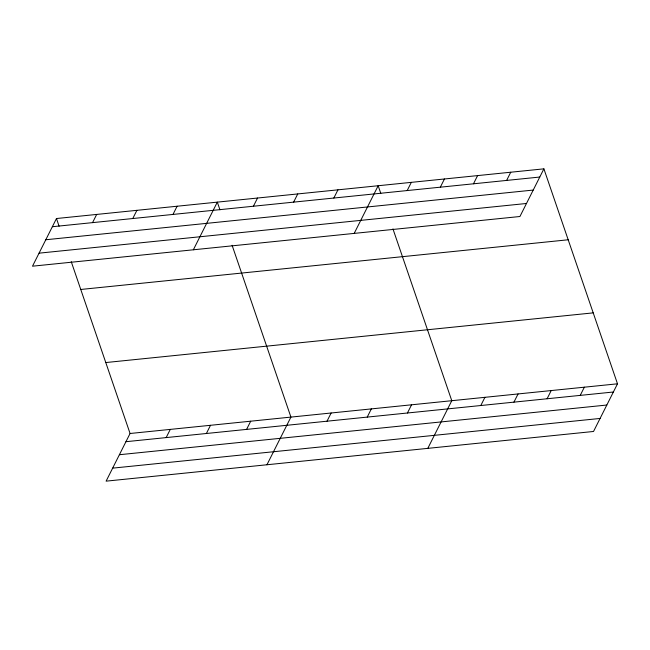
<?xml version="1.0" encoding="UTF-8"?>
<svg xmlns="http://www.w3.org/2000/svg" width="650" height="650" viewBox="0 0 650 650"><rect width="100%" height="100%" fill="white"/><g stroke="black" fill="none" stroke-linecap="round" stroke-linejoin="round"><path stroke-width="0.97" d="M56.469 218.53L32.5 266.191L519.927 216.507L543.896 168.846L56.469 218.53L59.093 226.2M92.56 222.633L96.688 214.427M132.771 218.53L136.898 210.332M172.981 214.435L177.109 206.229M193.351 249.795L217.319 202.134L219.952 209.804M71.24 261.666L130.073 433.493L106.104 481.154L593.531 431.47L617.5 383.809L543.896 168.846M253.411 206.237L257.538 198.031M166.164 437.596L170.284 429.398M293.621 202.134L297.749 193.936M206.375 433.501L210.502 425.295M333.832 198.039L337.959 189.832M246.586 429.398L250.713 421.2M354.201 233.399L378.17 185.737L380.803 193.407M266.955 464.758L290.924 417.097L232.091 245.269M407.192 190.556L411.32 182.357M440.334 187.184L444.462 178.977M327.015 421.2L331.134 413.002M473.484 183.804L477.604 175.597M367.226 417.105L371.353 408.899M506.626 180.424L510.754 172.218M407.436 413.002L411.564 404.804M427.806 448.362L451.774 400.701L392.941 228.873M480.797 405.527L484.916 397.321M513.939 402.147L518.066 393.949M547.089 398.767L551.208 390.569M580.231 395.387L584.358 387.189M52.349 226.728L539.776 177.044M45.801 239.752L533.219 190.068M39.049 253.167L526.476 203.482M80.763 289.469L568.189 239.777M105.787 362.554L593.214 312.869M130.073 433.493L617.5 383.809M125.946 441.699L613.372 392.007M119.397 454.724L606.824 405.031M112.653 468.138L600.08 418.446"/></g></svg>
